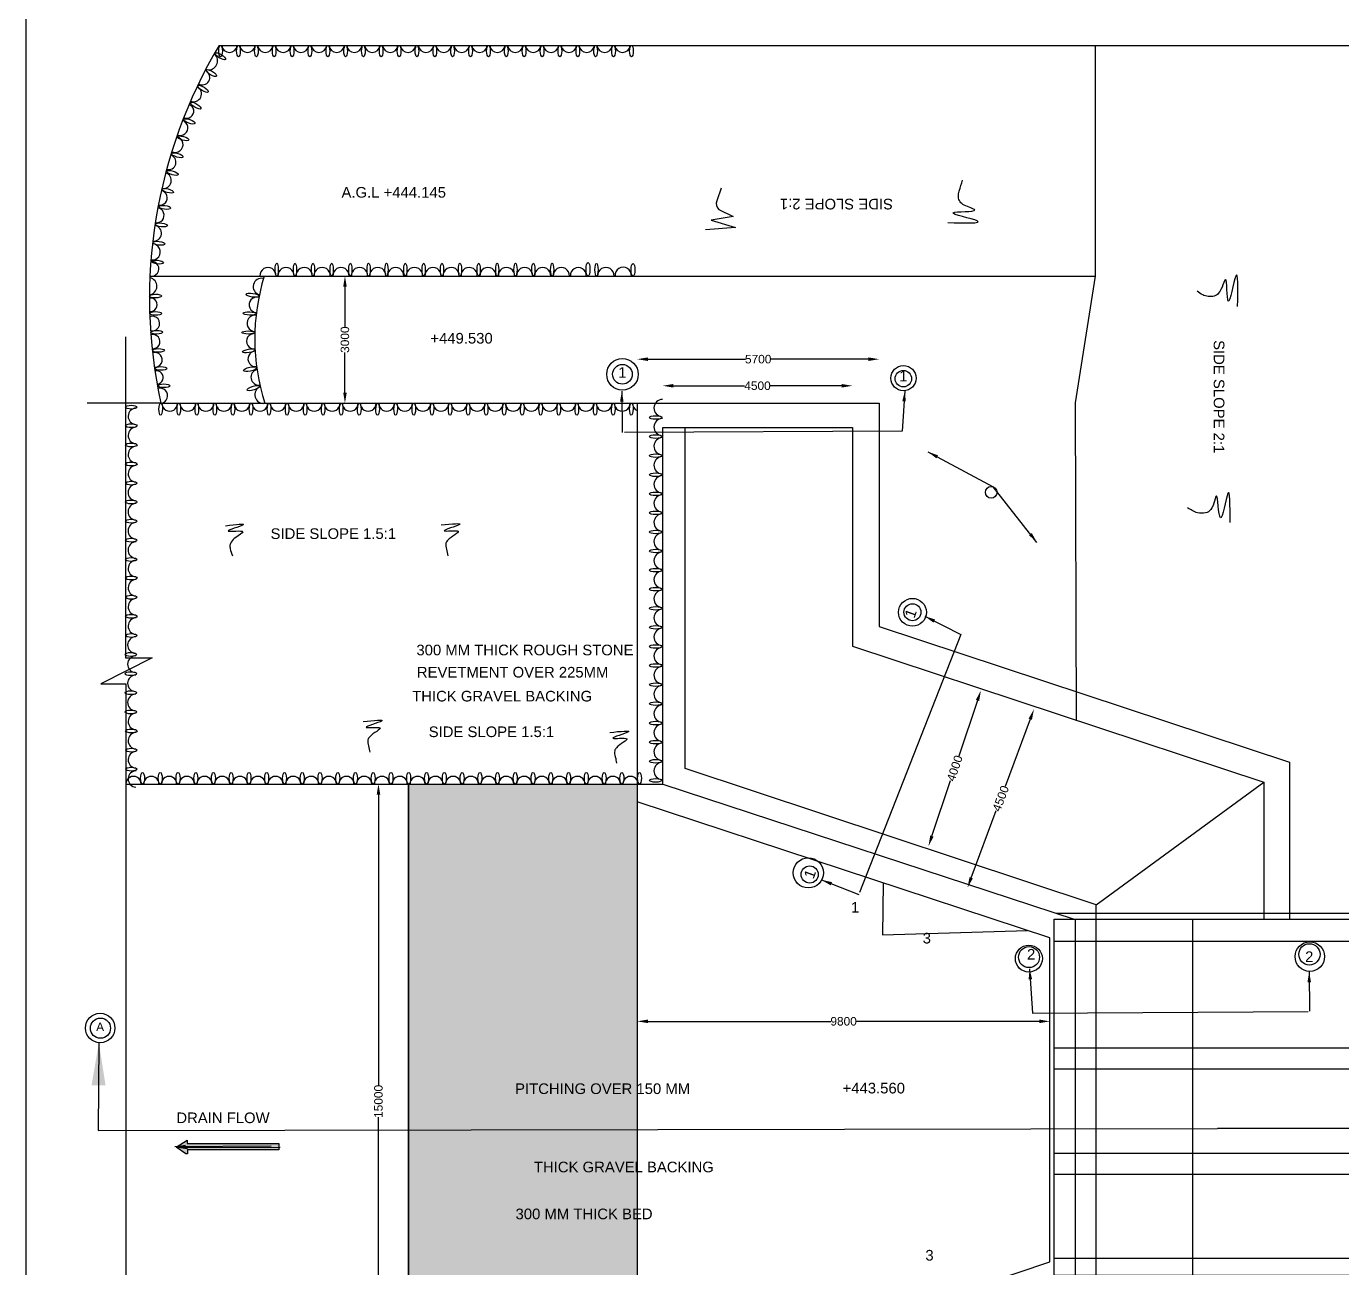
# Model space of a CAD drawing. Header units: millimetres. Extents: x 1715538 to 1727429, y 45608974 to 45617487.
# Drawn here: x 1715538 to 1718630, y 45612977 to 45615895 of the extents above; entities that cross this region are included whole.
import ezdxf

# ---------------------------------------------------------------- set-up
doc = ezdxf.new("R2010")
doc.units = ezdxf.units.MM
doc.header["$MEASUREMENT"] = 0
for name, color, linetype in [('DIMENSION', 7, 'Continuous'), ('DIMENSIONS', 7, 'Continuous'), ('DRAWING', 2, 'Continuous'), ('TEXT', 7, 'Continuous')]:
    doc.layers.add(name, color=color, linetype=linetype)
doc.styles.get("Standard").update_dxf_attribs({"font": 'arial.ttf', "height": 20})
doc.dimstyles.get("Standard").update_dxf_attribs({"dimtxt": 20, "dimasz": 25, "dimexe": 0.18, "dimexo": 0.0625, "dimgap": 0.09, "dimtad": 0, "dimdec": 0, "dimzin": 0, "dimdsep": 46, "dimtxsty": 'Standard', "dimcen": 0.09, "dimse1": 1, "dimse2": 1, "dimadec": 0, "dimazin": 0, "dimtfac": 1, "dimtdec": 0, "dimtofl": 0, "dimtmove": 0, "dimatfit": 3, "dimfxl": 1, "dimtolj": 1, "dimtzin": 0, "dimarcsym": 0})

# ---------------------------------------------------------------- blocks, each defined once
blk = doc.blocks.new('*D78')
at = {"layer": 'Defpoints', "color": 0, "transparency": 16777216}
for p in [(1716286, 45615308), (1716286, 45615009.3), (1716286.6, 45615009.3)]:
    blk.add_point(p, dxfattribs=at)
at = {"layer": 'TEXT', "color": 0, "lineweight": -2, "transparency": 16777216}
for p, q in [((1716286.6, 45615283), (1716286.6, 45615188.5)), ((1716286.6, 45615034.3), (1716286.6, 45615128.7))]:
    blk.add_line(p, q, dxfattribs=at)
at = {"layer": 'TEXT', "color": 0, "transparency": 16777216}
for points in [[(1716282.5, 45615283), (1716290.8, 45615283), (1716286.6, 45615308)], [(1716282.5, 45615034.3), (1716290.8, 45615034.3), (1716286.6, 45615009.3)]]:
    blk.add_solid(points, dxfattribs=at)
at = {"layer": 'TEXT', "color": 0, "transparency": 16777216, "insert": (1716286.6, 45615158.6), "char_height": 20, "attachment_point": 5, "rotation": 90}
blk.add_mtext('\\A1;3000', dxfattribs=at)
blk = doc.blocks.new('*D79')
at = {"layer": 'Defpoints', "color": 0, "transparency": 16777216}
for p in [(1716355.9, 45614114.4), (1716359.8, 45612622.2), (1716365.4, 45612622.2)]:
    blk.add_point(p, dxfattribs=at)
at = {"layer": 'TEXT', "color": 0, "lineweight": -2, "transparency": 16777216}
for p, q in [((1716365.4, 45614089.4), (1716365.4, 45613405)), ((1716365.4, 45612647.2), (1716365.4, 45613331.5))]:
    blk.add_line(p, q, dxfattribs=at)
at = {"layer": 'TEXT', "color": 0, "transparency": 16777216}
for points in [[(1716361.3, 45614089.4), (1716369.6, 45614089.4), (1716365.4, 45614114.4)], [(1716361.3, 45612647.2), (1716369.6, 45612647.2), (1716365.4, 45612622.2)]]:
    blk.add_solid(points, dxfattribs=at)
at = {"layer": 'TEXT', "color": 0, "transparency": 16777216, "insert": (1716365.4, 45613368.3), "char_height": 20, "attachment_point": 5, "rotation": 90}
blk.add_mtext('\\A1;15000', dxfattribs=at)
blk = doc.blocks.new('*D80')
at = {"layer": 'Defpoints', "color": 0, "transparency": 16777216}
for p in [(1716973.7, 45613550.6), (1717943.8, 45613556.4), (1717943.8, 45613550.6)]:
    blk.add_point(p, dxfattribs=at)
at = {"layer": 'TEXT', "color": 0, "lineweight": -2, "transparency": 16777216}
for p, q in [((1716998.7, 45613556.4), (1717428.8, 45613556.4)), ((1717918.8, 45613556.4), (1717488.7, 45613556.4))]:
    blk.add_line(p, q, dxfattribs=at)
at = {"layer": 'TEXT', "color": 0, "transparency": 16777216}
for points in [[(1716998.7, 45613560.6), (1716998.7, 45613552.3), (1716973.7, 45613556.4)], [(1717918.8, 45613560.6), (1717918.8, 45613552.3), (1717943.8, 45613556.4)]]:
    blk.add_solid(points, dxfattribs=at)
at = {"layer": 'TEXT', "color": 0, "transparency": 16777216, "insert": (1717458.8, 45613556.4), "char_height": 20, "attachment_point": 5}
blk.add_mtext('\\A1;9800', dxfattribs=at)
blk = doc.blocks.new('*D81')
at = {"layer": 'Defpoints', "color": 0, "transparency": 16777216}
for p in [(1717479.4, 45615050.2), (1717033.4, 45614953.2), (1717479.4, 45614953.2)]:
    blk.add_point(p, dxfattribs=at)
at = {"layer": 'TEXT', "color": 0, "lineweight": -2, "transparency": 16777216}
for p, q in [((1717058.4, 45615050.2), (1717226.1, 45615050.2)), ((1717454.4, 45615050.2), (1717286.7, 45615050.2))]:
    blk.add_line(p, q, dxfattribs=at)
at = {"layer": 'TEXT', "color": 0, "transparency": 16777216}
for points in [[(1717058.4, 45615054.4), (1717058.4, 45615046), (1717033.4, 45615050.2)], [(1717454.4, 45615054.4), (1717454.4, 45615046), (1717479.4, 45615050.2)]]:
    blk.add_solid(points, dxfattribs=at)
at = {"layer": 'TEXT', "color": 0, "transparency": 16777216, "insert": (1717256.4, 45615050.2), "char_height": 20, "attachment_point": 5}
blk.add_mtext('\\A1;4500', dxfattribs=at)
blk = doc.blocks.new('*D82')
at = {"layer": 'Defpoints', "color": 0, "transparency": 16777216}
for p in [(1717542.3, 45615112.7), (1716973.7, 45615009.3), (1717542.3, 45615009.3)]:
    blk.add_point(p, dxfattribs=at)
at = {"layer": 'TEXT', "color": 0, "lineweight": -2, "transparency": 16777216}
for p, q in [((1716998.7, 45615112.7), (1717228.1, 45615112.7)), ((1717517.3, 45615112.7), (1717287.9, 45615112.7))]:
    blk.add_line(p, q, dxfattribs=at)
at = {"layer": 'TEXT', "color": 0, "transparency": 16777216}
for points in [[(1716998.7, 45615116.8), (1716998.7, 45615108.5), (1716973.7, 45615112.7)], [(1717517.3, 45615116.8), (1717517.3, 45615108.5), (1717542.3, 45615112.7)]]:
    blk.add_solid(points, dxfattribs=at)
at = {"layer": 'TEXT', "color": 0, "transparency": 16777216, "insert": (1717258, 45615112.7), "char_height": 20, "attachment_point": 5}
blk.add_mtext('\\A1;5700', dxfattribs=at)
blk = doc.blocks.new('*D128')
at = {"layer": 'Defpoints', "color": 0, "transparency": 16777216}
for p in [(1717781.6, 45614334.2), (1717658.4, 45613968.2), (1717658.4, 45613968.2)]:
    blk.add_point(p, dxfattribs=at)
at = {"layer": 'DIMENSION', "color": 0, "lineweight": -2, "transparency": 16777216}
for p, q in [((1717773.6, 45614310.5), (1717729.7, 45614179.9)), ((1717666.4, 45613991.9), (1717710.3, 45614122.5))]:
    blk.add_line(p, q, dxfattribs=at)
at = {"layer": 'DIMENSION', "color": 0, "transparency": 16777216}
for points in [[(1717769.7, 45614311.8), (1717777.5, 45614309.2), (1717781.6, 45614334.2)], [(1717662.4, 45613993.2), (1717670.3, 45613990.6), (1717658.4, 45613968.2)]]:
    blk.add_solid(points, dxfattribs=at)
at = {"layer": 'DIMENSION', "color": 0, "transparency": 16777216, "insert": (1717720, 45614151.2), "char_height": 20, "attachment_point": 5, "rotation": 71.398}
blk.add_mtext('\\A1;4000', dxfattribs=at)
blk = doc.blocks.new('*D129')
at = {"layer": 'Defpoints', "color": 0, "transparency": 16777216}
for p in [(1717906.3, 45614290), (1717906.3, 45614290), (1717750, 45613870.4)]:
    blk.add_point(p, dxfattribs=at)
at = {"layer": 'DIMENSION', "color": 0, "lineweight": -2, "transparency": 16777216}
for p, q in [((1717897.6, 45614266.6), (1717838.8, 45614108.6)), ((1717758.7, 45613893.8), (1717817.6, 45614051.8))]:
    blk.add_line(p, q, dxfattribs=at)
at = {"layer": 'DIMENSION', "color": 0, "transparency": 16777216}
for points in [[(1717893.7, 45614268.1), (1717901.5, 45614265.1), (1717906.3, 45614290)], [(1717754.8, 45613895.3), (1717762.6, 45613892.4), (1717750, 45613870.4)]]:
    blk.add_solid(points, dxfattribs=at)
at = {"layer": 'DIMENSION', "color": 0, "transparency": 16777216, "insert": (1717828.2, 45614080.2), "char_height": 20, "attachment_point": 5, "rotation": 69.5652}
blk.add_mtext('\\A1;4500', dxfattribs=at)

msp = doc.modelspace()

# ---------------------------------------------------------------- hatches: boundary and pattern name
at = {"layer": 'TEXT'}
h = msp.add_hatch(dxfattribs=at)
h.set_pattern_fill('HONEY', color=0, scale=10)
h.set_pattern_definition([(0, (0, 0), (1.875, 1.08253175473), [1.25, -2.5]), (120, (0, 0), (-1.875, 1.08253175473), [1.25, -2.5]), (60, (0, 0), (4e-16, 2.16506350946), [-2.5, 1.25])])
edge = h.paths.add_edge_path()
edge.add_line((1716973.7, 45614114), (1716435.7, 45614114))
edge.add_line((1716435.7, 45614114), (1716435.7, 45612622.6))
edge.add_line((1716435.7, 45612622.6), (1716448.5, 45612622.6))
edge.add_ellipse((1716448.5, 45612608.5), major_axis=(0.3, 14.2), ratio=0.291836, start_angle=356.975, end_angle=363.6406, ccw=False)
edge.add_ellipse((1716448.5, 45612608.5), major_axis=(0.3, 14.2), ratio=0.291836, start_angle=309.1666, end_angle=356.975)
edge.add_line((1716449, 45612622.6), (1716491.3, 45612622.6))
edge.add_ellipse((1716491.3, 45612608.5), major_axis=(0.3, 14.2), ratio=0.291836, start_angle=356.975, end_angle=363.6406, ccw=False)
edge.add_ellipse((1716491.3, 45612608.5), major_axis=(0.3, 14.2), ratio=0.291836, start_angle=309.1666, end_angle=356.975)
edge.add_line((1716491.8, 45612622.6), (1716533.8, 45612622.6))
edge.add_ellipse((1716533.8, 45612608.5), major_axis=(0.3, 14.2), ratio=0.291836, start_angle=356.975, end_angle=363.6406, ccw=False)
edge.add_ellipse((1716533.8, 45612608.5), major_axis=(0.3, 14.2), ratio=0.291836, start_angle=309.1666, end_angle=356.975)
edge.add_line((1716534.2, 45612622.6), (1716576.2, 45612622.6))
edge.add_ellipse((1716576.3, 45612608.5), major_axis=(0.3, 14.2), ratio=0.291836, start_angle=356.975, end_angle=363.6406, ccw=False)
edge.add_ellipse((1716576.3, 45612608.5), major_axis=(0.3, 14.2), ratio=0.291836, start_angle=309.1666, end_angle=356.975)
edge.add_line((1716576.7, 45612622.6), (1716618.7, 45612622.6))
edge.add_ellipse((1716618.7, 45612608.5), major_axis=(0.3, 14.2), ratio=0.291836, start_angle=356.975, end_angle=363.6406, ccw=False)
edge.add_ellipse((1716618.7, 45612608.5), major_axis=(0.3, 14.2), ratio=0.291836, start_angle=309.1666, end_angle=356.975)
edge.add_line((1716619.2, 45612622.6), (1716661.2, 45612622.6))
edge.add_ellipse((1716661.2, 45612608.5), major_axis=(0.3, 14.2), ratio=0.291836, start_angle=356.975, end_angle=363.6406, ccw=False)
edge.add_ellipse((1716661.2, 45612608.5), major_axis=(0.3, 14.2), ratio=0.291836, start_angle=309.1666, end_angle=356.975)
edge.add_line((1716661.6, 45612622.6), (1716703.6, 45612622.6))
edge.add_ellipse((1716703.6, 45612608.5), major_axis=(0.3, 14.2), ratio=0.291836, start_angle=356.975, end_angle=363.6406, ccw=False)
edge.add_ellipse((1716703.6, 45612608.5), major_axis=(0.3, 14.2), ratio=0.291836, start_angle=309.1666, end_angle=356.975)
edge.add_line((1716704.1, 45612622.6), (1716746.8, 45612622.6))
edge.add_ellipse((1716746.8, 45612608.5), major_axis=(0.3, 14.2), ratio=0.291836, start_angle=356.975, end_angle=363.6406, ccw=False)
edge.add_ellipse((1716746.8, 45612608.5), major_axis=(0.3, 14.2), ratio=0.291836, start_angle=309.1666, end_angle=356.975)
edge.add_line((1716747.3, 45612622.6), (1716789.3, 45612622.6))
edge.add_ellipse((1716789.3, 45612608.5), major_axis=(0.3, 14.2), ratio=0.291836, start_angle=356.975, end_angle=363.6406, ccw=False)
edge.add_ellipse((1716789.3, 45612608.5), major_axis=(0.3, 14.2), ratio=0.291836, start_angle=309.1666, end_angle=356.975)
edge.add_line((1716789.8, 45612622.6), (1716831.8, 45612622.6))
edge.add_ellipse((1716831.8, 45612608.5), major_axis=(0.3, 14.2), ratio=0.291836, start_angle=356.975, end_angle=363.6406, ccw=False)
edge.add_ellipse((1716831.8, 45612608.5), major_axis=(0.3, 14.2), ratio=0.291836, start_angle=309.1666, end_angle=356.975)
edge.add_line((1716832.3, 45612622.6), (1716874.9, 45612622.6))
edge.add_ellipse((1716874.9, 45612608.5), major_axis=(0.3, 14.2), ratio=0.291836, start_angle=356.975, end_angle=363.6406, ccw=False)
edge.add_ellipse((1716874.9, 45612608.5), major_axis=(0.3, 14.2), ratio=0.291836, start_angle=309.1666, end_angle=356.975)
edge.add_line((1716875.4, 45612622.6), (1716917.4, 45612622.6))
edge.add_ellipse((1716917.4, 45612608.5), major_axis=(0.3, 14.2), ratio=0.291836, start_angle=356.975, end_angle=363.6406, ccw=False)
edge.add_ellipse((1716917.4, 45612608.5), major_axis=(0.3, 14.2), ratio=0.291836, start_angle=309.1666, end_angle=356.975)
edge.add_line((1716917.9, 45612622.6), (1716959.9, 45612622.6))
edge.add_ellipse((1716959.9, 45612608.5), major_axis=(0.3, 14.2), ratio=0.291836, start_angle=356.975, end_angle=363.6406, ccw=False)
edge.add_ellipse((1716959.9, 45612608.5), major_axis=(0.3, 14.2), ratio=0.291836, start_angle=309.1666, end_angle=356.975)
edge.add_line((1716960.4, 45612622.6), (1716973.7, 45612622.6))
edge.add_line((1716973.7, 45612622.6), (1716973.7, 45614114))
h.paths.add_polyline_path([(1716736.2, 45613196.3), (1716743.8, 45613552.8), (1716712.8, 45613553.5), (1716705.2, 45613197)], flags=24)
h.paths.add_polyline_path([(1716692, 45613380.3), (1716699.2, 45613719.7), (1716668.2, 45613720.4), (1716660.9, 45613381)], flags=24)
h.paths.add_polyline_path([(1716693.2, 45613086), (1716699, 45613361.8), (1716668, 45613362.5), (1716662.1, 45613086.7)], flags=24)
h = msp.add_hatch(color=0, dxfattribs=at)
h.dxf.hatch_style = 1
h.paths.add_polyline_path([(1716131.2, 45613269.3), (1715915.6, 45613269.3), (1715915.6, 45613277.1), (1715889.5, 45613260.8), (1715912.5, 45613245.2), (1715916.2, 45613245.2), (1715916.2, 45613254.3), (1716131.2, 45613254.3)])

# ---------------------------------------------------------------- linework, layer by layer
at = {"layer": 'DIMENSION'}
msp.add_circle((1717805.7, 45614799.8), 13.7, dxfattribs=at)
at = {"layer": 'DIMENSION', "color": 0}
for centre, radius in [((1715711.2, 45613540.7), 34.7), ((1715711.9, 45613540.3), 23.7)]:
    msp.add_circle(centre, radius, dxfattribs=at)
at = {"layer": 'DRAWING', "color": 0}
msp.add_lwpolyline([(1715537.6, 45617487.1), (1727428.9, 45617487.1), (1727428.9, 45608974.5), (1715537.6, 45608974.5)], close=True, dxfattribs=at)
for points in [[(1715991, 45615850), (1725636, 45615850), (1725636, 45615246.4), (1725575.9, 45615246.4), (1725696.8, 45615184.4), (1725637.5, 45615184.4), (1725637.5, 45613811.5), (1725573.8, 45613811.5), (1725694.3, 45613747.1), (1725635.5, 45613747.1), (1725635.5, 45611655.3), (1725568.5, 45611655.3), (1725688.4, 45611593.6), (1725628.9, 45611593.6), (1725628.9, 45610735.3)], [(1715770.9, 45615164.9), (1715770.9, 45614410.7), (1715833.3, 45614410.7), (1715712.4, 45614349.7), (1715771.9, 45614349.7), (1715771.9, 45612256.2), (1715828.7, 45612256.2), (1715707.5, 45612195), (1715768.7, 45612195), (1715768.7, 45611618.8)], [(1715853.8, 45615009.3), (1715680.8, 45615009.3)], [(1715771.9, 45614114), (1717034.1, 45614114), (1717034.1, 45614951.8), (1717479.4, 45614951.8), (1717479.4, 45614437.9), (1718446.9, 45614118.9), (1718446.9, 45613796.4)], [(1716435.7, 45614114), (1716435.7, 45612622.6), (1715771.9, 45612622.6)]]:
    msp.add_lwpolyline(points, dxfattribs=at)
for centre, radius, start, end in [((1715796.5, 45614978.5), 19.5, 91.2542, 266.203), ((1715796.5, 45614933.3), 19.5, 91.2542, 266.203), ((1715796.5, 45614888.5), 19.5, 91.2542, 266.203), ((1715796.5, 45614843.3), 19.5, 91.2542, 266.203), ((1715796.2, 45614799.3), 19.5, 91.2542, 266.203), ((1715796.2, 45614754.1), 19.5, 91.2542, 266.203), ((1715796.2, 45614709.3), 19.5, 91.2542, 266.203), ((1715796.2, 45614664.2), 19.5, 91.2542, 266.203), ((1715796.5, 45614620.5), 19.5, 91.2542, 266.203), ((1715796.5, 45614575.3), 19.5, 91.2542, 266.203), ((1715796.5, 45614530.6), 19.5, 91.2542, 266.203), ((1715796.5, 45614485.4), 19.5, 91.2542, 266.203), ((1715795.2, 45614440.9), 19.5, 91.2542, 266.203), ((1715795.2, 45614395.7), 19.5, 91.2542, 266.203), ((1715795.2, 45614350.9), 19.5, 91.2542, 266.203), ((1715795.2, 45614305.8), 19.5, 91.2542, 266.203), ((1715796.5, 45614261.2), 19.5, 91.2542, 266.203), ((1715796.5, 45614216), 19.5, 91.2542, 266.203), ((1715796.5, 45614171.2), 19.5, 91.2542, 266.203), ((1715789.7, 45614114.4), 17.8, 358.9306, 181.0694), ((1715796.5, 45614126.1), 19.5, 91.2542, 266.203)]:
    msp.add_arc(centre, radius, start, end, dxfattribs=at)
for centre, major_axis, ratio in [((1715784.2, 45615000), (-13.3, 0), 0.338252), ((1715784.4, 45614956.3), (-13.5, 0), 0.333555), ((1715784.4, 45614911.1), (-13.5, 0), 0.333555), ((1715784.4, 45614866.4), (-13.5, 0), 0.333555), ((1715784.4, 45614821.2), (-13.5, 0), 0.333555), ((1715784, 45614777.2), (-13.5, 0), 0.333555), ((1715784, 45614732), (-13.5, 0), 0.333555), ((1715784, 45614687.2), (-13.5, 0), 0.333555), ((1715784, 45614642), (-13.5, 0), 0.333555), ((1715784.4, 45614598.4), (-13.5, 0), 0.333555), ((1715784.4, 45614553.2), (-13.5, 0), 0.333555), ((1715784.4, 45614508.4), (-13.5, 0), 0.333555), ((1715784.4, 45614463.3), (-13.5, 0), 0.333555), ((1715783.1, 45614418.8), (-13.5, 0), 0.333555), ((1715783.1, 45614373.6), (-13.5, 0), 0.333555), ((1715783.1, 45614328.8), (-13.5, 0), 0.333555), ((1715783.1, 45614283.6), (-13.5, 0), 0.333555), ((1715784.4, 45614239), (-13.5, 0), 0.333555), ((1715784.4, 45614193.9), (-13.5, 0), 0.333555), ((1715784.4, 45614149.1), (-13.5, 0), 0.333555), ((1715810.8, 45614127.6), (0, -13.6), 0.338707)]:
    msp.add_ellipse(centre, major_axis=major_axis, ratio=ratio, dxfattribs=at)
at = {"layer": 'TEXT', "color": 0}
for points in [[(1715991, 45615850, 0.190671), (1715853.8, 45615009.3), (1717542.3, 45615009.3)], [(1717171, 45615514.5), (1717160.5, 45615485.1, 0.304762), (1717165.7, 45615464.2), (1717199.3, 45615447.8), (1717147.8, 45615439.8), (1717204.4, 45615421.9), (1717134.4, 45615417.1)]]:
    msp.add_lwpolyline(points, format="xyb", dxfattribs=at)
for points in [[(1718050.1, 45615850), (1718050.1, 45615308), (1718003.1, 45615009.9), (1718005.2, 45614264.6)], [(1715828.3, 45615308), (1718050.1, 45615308)], [(1716973.7, 45615009.3), (1716973.7, 45611634.9)], [(1717542.3, 45615009.3), (1717542.3, 45614484.6), (1718507.1, 45614165.3), (1718507.1, 45613796.4)], [(1717085.6, 45611792), (1717085.6, 45612589.3), (1718052.3, 45612914.6), (1718052.3, 45613830.6), (1717086.2, 45614150.8), (1717086.2, 45614951.8)], [(1717034.1, 45614114), (1718003.2, 45613795.9), (1718003.2, 45612950.1), (1717037.6, 45612622.6)], [(1718052.3, 45613830.6), (1718446.9, 45614118.9)], [(1716973.7, 45612664.5), (1717943.8, 45612991.3), (1717943.8, 45613752.4), (1716973.7, 45614072.1)], [(1717552.1, 45613881.5), (1717550.4, 45613759.5), (1717891.2, 45613769.7)], [(1717957.3, 45613810.9), (1723540.3, 45613810.9)], [(1718279.2, 45613796.4), (1718279.2, 45612958.7)], [(1717953.8, 45613744.9), (1723537.5, 45613744.9)], [(1717953.8, 45613494.3), (1723537.5, 45613494.3)], [(1717953.8, 45613445.1), (1723537.5, 45613445.1)], [(1715889.5, 45613260.8), (1715915.6, 45613277.1), (1715915.6, 45613269.3), (1716131.2, 45613269.3), (1716131.2, 45613254.3), (1715916.2, 45613254.3), (1715916.2, 45613245.2), (1715912.5, 45613245.2), (1715889.5, 45613260.8)], [(1717953.8, 45613246.3), (1723537.5, 45613246.3)], [(1717953.8, 45613196.9), (1723537.5, 45613196.9)], [(1717953.8, 45612999.7), (1723537.5, 45612999.7)]]:
    msp.add_lwpolyline(points, dxfattribs=at)
for points in [[(1716435.7, 45614114), (1716973.7, 45614114), (1716973.7, 45612622.6), (1716435.7, 45612622.6)], [(1717953.8, 45613796.4), (1723537.5, 45613796.4), (1723537.5, 45612958.7), (1717953.8, 45612958.7)]]:
    msp.add_lwpolyline(points, close=True, dxfattribs=at)
for centre, radius in [((1716939, 45615077.2), 37.1), ((1716939, 45615077.2), 23.1), ((1717599.5, 45615068.1), 29.6), ((1717599.3, 45615066.9), 19.4), ((1717620.7, 45614517.9), 32.7), ((1717620.7, 45614517.9), 20), ((1717375.9, 45613905.4), 35.5), ((1717379.1, 45613901.5), 20.2), ((1717894.3, 45613704), 31.7), ((1717894.7, 45613707.3), 24.7), ((1718554.7, 45613708.6), 34.7), ((1718553.9, 45613713.8), 25)]:
    msp.add_circle(centre, radius, dxfattribs=at)
for centre, radius, start, end in [((1716015.2, 45615852.1), 18.3, 186.7152, 353.2848), ((1716057.5, 45615852.1), 18.3, 186.7152, 353.2848), ((1716099.3, 45615852.1), 18.3, 186.7152, 353.2848), ((1716141.4, 45615852.1), 18.3, 186.7152, 353.2848), ((1716183.2, 45615852.1), 18.3, 186.7152, 353.2848), ((1716225.5, 45615852.1), 18.3, 186.7152, 353.2848), ((1716267.4, 45615852.1), 18.3, 186.7152, 353.2848), ((1716308.9, 45615852.1), 18.3, 186.7152, 353.2848), ((1716350.8, 45615852.1), 18.3, 186.7152, 353.2848), ((1716393.1, 45615852.1), 18.3, 186.7152, 353.2848), ((1716434.9, 45615852.1), 18.3, 186.7152, 353.2848), ((1716477, 45615852.1), 18.3, 186.7152, 353.2848), ((1716518.8, 45615852.1), 18.3, 186.7152, 353.2848), ((1716561.1, 45615852.1), 18.3, 186.7152, 353.2848), ((1716603, 45615852.1), 18.3, 186.7152, 353.2848), ((1716645, 45615852.1), 18.3, 186.7152, 353.2848), ((1716686.9, 45615852.1), 18.3, 186.7152, 353.2848), ((1716729.1, 45615852.1), 18.3, 186.7152, 353.2848), ((1716771, 45615852.1), 18.3, 186.7152, 353.2848), ((1716813, 45615852.1), 18.3, 186.7152, 353.2848), ((1716854.9, 45615852.1), 18.3, 186.7152, 353.2848), ((1716897.2, 45615852.1), 18.3, 186.7152, 353.2848), ((1716939.1, 45615852.1), 18.3, 186.7152, 353.2848), ((1715966.3, 45615813.8), 20.9, 259.8244, 47.044), ((1715951.2, 45615775.2), 17.8, 240.2039, 56.422), ((1715931, 45615736.2), 18.4, 246.776, 64.2543), ((1715914.5, 45615695.7), 16.7, 245.7117, 69.6425), ((1715899, 45615656.7), 18.3, 248.9101, 70.6031), ((1715887.3, 45615617.4), 18.7, 245.2149, 74.1785), ((1715871.9, 45615575.7), 17.5, 254.9411, 73.0297), ((1715858.9, 45615532.8), 19.3, 264.1746, 70.6205), ((1715852, 45615491.9), 17, 256.5688, 79.9354), ((1715844.1, 45615450.8), 17.4, 259.2745, 81.3727), ((1715837.2, 45615408.6), 18.2, 262.8381, 82.0451), ((1715833.7, 45615364.9), 19, 260.8568, 88.3632), ((1715831.7, 45615325.3), 17.6, 258.8523, 94.3058), ((1716575, 45615161.1), 500.3, 162.9263, 197.6723), ((1716105.6, 45615309.3), 19, 356.0688, 183.9312), ((1716148, 45615309.3), 19, 356.0688, 183.9312), ((1716190.9, 45615309.3), 19, 356.0688, 183.9312), ((1716233, 45615309.3), 19, 356.0688, 183.9312), ((1716277.2, 45615309.3), 19, 356.0688, 183.9312), ((1716320.9, 45615309.3), 19, 356.0688, 183.9312), ((1716363.9, 45615309.3), 19, 356.0688, 183.9312), ((1716406, 45615309.3), 19, 356.0688, 183.9312), ((1716450.1, 45615309.3), 19, 356.0688, 183.9312), ((1716493.5, 45615309.3), 19, 356.0688, 183.9312), ((1716536.4, 45615309.3), 19, 356.0688, 183.9312), ((1716578.6, 45615309.3), 19, 356.0688, 183.9312), ((1716622.7, 45615309.3), 19, 356.0688, 183.9312), ((1716666.2, 45615309.3), 19, 356.0688, 183.9312), ((1716709.2, 45615309.3), 19, 356.0688, 183.9312), ((1716751.3, 45615309.3), 19, 356.0688, 183.9312), ((1716795.4, 45615309.3), 19, 356.0688, 183.9312), ((1716835.3, 45615309.6), 18.5, 354.9682, 185.0318), ((1716900, 45615308.7), 19.6, 357.8627, 182.1373), ((1716940.7, 45615309.7), 19.2, 355.0078, 184.9922), ((1715824.5, 45615284.1), 20.2, 277.6653, 79.5962), ((1716090.5, 45615283.3), 19.6, 76.4235, 255.2632), ((1715829.2, 45615240.6), 15.9, 264.2971, 97.2636), ((1716079.2, 45615240.5), 18, 73.9493, 267.8684), ((1715833.9, 45615196.4), 17.2, 255.6661, 110.299), ((1716076, 45615197.1), 19.4, 84.7262, 267.0155), ((1715835.1, 45615153.9), 16.7, 263.9379, 106.2453), ((1716073.4, 45615154.9), 18.1, 85.235, 276.1868), ((1715839.9, 45615111.1), 17.2, 265.7068, 108.7581), ((1716076.9, 45615113.4), 18.3, 93.9325, 277.0027), ((1716084.1, 45615070.3), 18.5, 102.5729, 278.39), ((1715843.5, 45615069.7), 15.8, 275.4802, 103.0977), ((1715852, 45615026.9), 17.8, 275.8844, 107.0174), ((1716094.9, 45615029.1), 20.2, 110.9118, 279.8354), ((1715874.7, 45615008.8), 18.4, 178.4923, 1.5077), ((1715917.2, 45615008.8), 18.4, 178.4923, 1.5077), ((1715959.6, 45615008.8), 18.4, 178.4923, 1.5077), ((1716002, 45615008.8), 18.4, 178.4923, 1.5077), ((1716044.5, 45615008.8), 18.4, 178.4923, 1.5077), ((1716087, 45615008.8), 18.4, 178.4923, 1.5077), ((1716129.3, 45615008.8), 18.4, 178.4923, 1.5077), ((1716171.8, 45615008.8), 18.4, 178.4923, 1.5077), ((1716214.3, 45615008.8), 18.4, 178.4923, 1.5077), ((1716256.5, 45615008.8), 18.4, 178.4923, 1.5077), ((1716299, 45615008.8), 18.4, 178.4923, 1.5077), ((1716341.4, 45615008.8), 18.4, 178.4923, 1.5077), ((1716384.6, 45615008.8), 18.4, 178.4923, 1.5077), ((1716427.1, 45615008.8), 18.4, 178.4923, 1.5077), ((1716469.6, 45615008.8), 18.4, 178.4923, 1.5077), ((1716512.4, 45615008.8), 18.4, 178.4923, 1.5077), ((1716554.9, 45615008.8), 18.4, 178.4923, 1.5077), ((1716597.3, 45615008.8), 18.4, 178.4923, 1.5077), ((1716639.8, 45615008.8), 18.4, 178.4923, 1.5077), ((1716682.3, 45615008.8), 18.4, 178.4923, 1.5077), ((1716724.7, 45615008.8), 18.4, 178.4923, 1.5077), ((1716767.9, 45615008.8), 18.4, 178.4923, 1.5077), ((1716810.4, 45615008.8), 18.4, 178.4923, 1.5077), ((1716852.9, 45615008.8), 18.4, 178.4923, 1.5077), ((1716896, 45615008.8), 18.4, 178.4923, 1.5077), ((1716938.5, 45615008.8), 18.4, 178.4923, 1.5077), ((1716981, 45615008.8), 18.4, 178.4923, 246.7178), ((1717033.4, 45614997.9), 20.4, 91.1712, 266.2338), ((1717033.4, 45614953.2), 20.4, 91.1712, 266.2338), ((1717033.4, 45614908.2), 20.4, 91.1712, 266.2338), ((1717033.4, 45614863.5), 20.4, 91.1712, 266.2338), ((1717033.4, 45614818.6), 20.4, 91.1712, 266.2338), ((1717033.4, 45614773.8), 20.4, 91.1712, 266.2338), ((1717033.4, 45614728.9), 20.4, 91.1712, 266.2338), ((1717033.4, 45614684.1), 20.4, 91.1712, 266.2338), ((1717033.4, 45614639.2), 20.4, 91.1712, 266.2338), ((1717033.4, 45614594.4), 20.4, 91.1712, 266.2338), ((1717033.4, 45614549.5), 20.4, 91.1712, 266.2338), ((1717033.4, 45614504.7), 20.4, 91.1712, 266.2338), ((1717033.4, 45614459.9), 20.4, 91.1712, 266.2338), ((1717033.4, 45614415.1), 20.4, 91.1712, 266.2338), ((1717033.4, 45614370.1), 20.4, 91.1712, 266.2338), ((1717033.4, 45614325.4), 20.4, 91.1712, 266.2338), ((1717033.4, 45614279.7), 20.4, 91.1712, 266.2338), ((1717033.4, 45614234.8), 20.4, 91.1712, 266.2338), ((1717033.4, 45614190), 20.4, 91.1712, 266.2338), ((1717033.4, 45614145.1), 20.4, 91.1712, 266.2338), ((1715831.5, 45614114.4), 17.8, 358.9306, 181.0694), ((1715873.2, 45614114.4), 17.8, 358.9306, 181.0694), ((1715915, 45614114.4), 17.8, 358.9306, 181.0694), ((1715956.4, 45614114.4), 17.8, 358.9306, 181.0694), ((1715998.1, 45614114.4), 17.8, 358.9306, 181.0694), ((1716039.9, 45614114.4), 17.8, 358.9306, 181.0694), ((1716081.7, 45614114.4), 17.8, 358.9306, 181.0694), ((1716123.5, 45614114.4), 17.8, 358.9306, 181.0694), ((1716165.2, 45614114.4), 17.8, 358.9306, 181.0694), ((1716207, 45614114.4), 17.8, 358.9306, 181.0694), ((1716248.8, 45614114.4), 17.8, 358.9306, 181.0694), ((1716290.1, 45614114.4), 17.8, 358.9306, 181.0694), ((1716331.9, 45614114.4), 17.8, 358.9306, 181.0694), ((1716373.7, 45614114.4), 17.8, 358.9306, 181.0694), ((1716415.4, 45614114.4), 17.8, 358.9306, 181.0694), ((1716457.5, 45614114.4), 17.8, 358.9306, 181.0694), ((1716499.2, 45614114.4), 17.8, 358.9306, 181.0694), ((1716541, 45614114.4), 17.8, 358.9306, 181.0694), ((1716582.8, 45614114.4), 17.8, 358.9306, 181.0694), ((1716624.2, 45614114.4), 17.8, 358.9306, 181.0694), ((1716665.9, 45614114.4), 17.8, 358.9306, 181.0694), ((1716707.7, 45614114.4), 17.8, 358.9306, 181.0694), ((1716749.5, 45614114.4), 17.8, 358.9306, 181.0694), ((1716791.2, 45614114.4), 17.8, 358.9306, 181.0694), ((1716833, 45614114.4), 17.8, 358.9306, 181.0694), ((1716874.8, 45614114.4), 17.8, 358.9306, 181.0694), ((1716916.6, 45614114.4), 17.8, 358.9306, 181.0694), ((1716957.9, 45614114.4), 17.8, 358.9306, 181.0694)]:
    msp.add_arc(centre, radius, start, end, dxfattribs=at)
for centre, major_axis, ratio in [((1715993.6, 45615824.8), (-12, 7.4), 0.312445), ((1715994.3, 45615836.7), (0, 13.2), 0.321087), ((1716036.2, 45615836.7), (0, 13.2), 0.321087), ((1716078.4, 45615836.7), (0, 13.2), 0.321087), ((1716120.3, 45615836.7), (0, 13.2), 0.321087), ((1716162.3, 45615836.7), (0, 13.2), 0.321087), ((1716204.2, 45615836.7), (0, 13.2), 0.321087), ((1716246.5, 45615836.7), (0, 13.2), 0.321087), ((1716288.3, 45615836.7), (0, 13.2), 0.321087), ((1716329.9, 45615836.7), (0, 13.2), 0.321087), ((1716371.7, 45615836.7), (0, 13.2), 0.321087), ((1716414, 45615836.7), (0, 13.2), 0.321087), ((1716455.9, 45615836.7), (0, 13.2), 0.321087), ((1716497.9, 45615836.7), (0, 13.2), 0.321087), ((1716539.8, 45615836.7), (0, 13.2), 0.321087), ((1716582, 45615836.7), (0, 13.2), 0.321087), ((1716623.9, 45615836.7), (0, 13.2), 0.321087), ((1716665.9, 45615836.7), (0, 13.2), 0.321087), ((1716707.8, 45615836.7), (0, 13.2), 0.321087), ((1716750.1, 45615836.7), (0, 13.2), 0.321087), ((1716792, 45615836.7), (0, 13.2), 0.321087), ((1716834, 45615836.7), (0, 13.2), 0.321087), ((1716875.9, 45615836.7), (0, 13.2), 0.321087), ((1716918.1, 45615836.7), (0, 13.2), 0.321087), ((1716960, 45615836.7), (0, 13.2), 0.321087), ((1715973, 45615785), (-12, 7.4), 0.312445), ((1715953.1, 45615748.1), (-12, 7.4), 0.312445), ((1715936, 45615708.7), (-12, 7.4), 0.312445), ((1715920.8, 45615671.6), (-13.3, 4.6), 0.312445), ((1715906, 45615631.8), (-13.5, 3.9), 0.312445), ((1715892.8, 45615592), (-13.5, 3.9), 0.312445), ((1715881.3, 45615550.4), (-13.5, 3.9), 0.312445), ((1715869.8, 45615508.7), (-13.5, 3.9), 0.312445), ((1715862.8, 45615469.4), (-14, 1.6), 0.312445), ((1715855.4, 45615428.2), (-14, 1.6), 0.312445), ((1715849.6, 45615385.1), (-14, 1.6), 0.312445), ((1715846.1, 45615340.8), (-14, 1.6), 0.312445), ((1716126.3, 45615323), (0, 15), 0.240215), ((1716169.2, 45615323), (0, 15), 0.240215), ((1716211.4, 45615323), (0, 15), 0.240215), ((1716255.5, 45615323), (0, 15), 0.240215), ((1716299.3, 45615323), (0, 15), 0.240215), ((1716342.2, 45615323), (0, 15), 0.240215), ((1716384.3, 45615323), (0, 15), 0.240215), ((1716428.5, 45615323), (0, 15), 0.240215), ((1716471.8, 45615323), (0, 15), 0.240215), ((1716514.8, 45615323), (0, 15), 0.240215), ((1716556.9, 45615323), (0, 15), 0.240215), ((1716601, 45615323), (0, 15), 0.240215), ((1716644.6, 45615323), (0, 15), 0.240215), ((1716687.5, 45615323), (0, 15), 0.240215), ((1716729.6, 45615323), (0, 15), 0.240215), ((1716773.8, 45615323), (0, 15), 0.240215), ((1716858, 45615324), (0, -16), 0.290106), ((1716878, 45615322.9), (0, 14.9), 0.248431), ((1716963.8, 45615322.7), (0, -14.7), 0.315389), ((1715841.3, 45615261.1), (-14.1, -0.2), 0.30617), ((1716069.6, 45615263), (15.1, -2.4), 0.286905), ((1715841.6, 45615220.2), (-14.1, -0.2), 0.30617), ((1716062.7, 45615220.2), (15.5, -0.7), 0.249231), ((1715844.2, 45615175.9), (-14.1, -0.2), 0.30617), ((1716059.5, 45615175.4), (15.4, 0.2), 0.234666), ((1715848.2, 45615133.3), (-14.1, -0.2), 0.30617), ((1716060.5, 45615132.1), (14.9, 2.5), 0.267945), ((1715854.1, 45615090.9), (-14.1, -0.2), 0.30617), ((1716063.8, 45615089.2), (15.6, 3.4), 0.307823), ((1715861, 45615050.1), (-14.1, -0.2), 0.30617), ((1716072, 45615044.9), (15.3, 4.7), 0.277276), ((1715853.6, 45614995.1), (0.3, 14.2), 0.291836), ((1715896.1, 45614995.1), (0.3, 14.2), 0.291836), ((1715938.5, 45614995.1), (0.3, 14.2), 0.291836), ((1715980.9, 45614995.1), (0.3, 14.2), 0.291836), ((1716023.4, 45614995.1), (0.3, 14.2), 0.291836), ((1716065.9, 45614995.1), (0.3, 14.2), 0.291836), ((1716108.2, 45614995.1), (0.3, 14.2), 0.291836), ((1716150.7, 45614995.1), (0.3, 14.2), 0.291836), ((1716193.2, 45614995.1), (0.3, 14.2), 0.291836), ((1716235.4, 45614995.1), (0.3, 14.2), 0.291836), ((1716277.9, 45614995.1), (0.3, 14.2), 0.291836), ((1716320.4, 45614995.1), (0.3, 14.2), 0.291836), ((1716363.5, 45614995.1), (0.3, 14.2), 0.291836), ((1716406, 45614995.1), (0.3, 14.2), 0.291836), ((1716448.5, 45614995.1), (0.3, 14.2), 0.291836), ((1716491.3, 45614995.1), (0.3, 14.2), 0.291836), ((1716533.8, 45614995.1), (0.3, 14.2), 0.291836), ((1716576.3, 45614995.1), (0.3, 14.2), 0.291836), ((1716618.7, 45614995.1), (0.3, 14.2), 0.291836), ((1716661.2, 45614995.1), (0.3, 14.2), 0.291836), ((1716703.6, 45614995.1), (0.3, 14.2), 0.291836), ((1716746.8, 45614995.1), (0.3, 14.2), 0.291836), ((1716789.3, 45614995.1), (0.3, 14.2), 0.291836), ((1716831.8, 45614995.1), (0.3, 14.2), 0.291836), ((1716874.9, 45614995.1), (0.3, 14.2), 0.291836), ((1716917.4, 45614995.1), (0.3, 14.2), 0.291836), ((1716959.9, 45614995.1), (0.3, 14.2), 0.291836), ((1717017, 45614975.6), (14.5, 0), 0.286628), ((1717017, 45614930.8), (14.5, 0), 0.286628), ((1717017, 45614885.9), (14.5, 0), 0.286628), ((1717017, 45614841.1), (14.5, 0), 0.286628), ((1717017, 45614796.3), (14.5, 0), 0.286628), ((1717017, 45614751.5), (14.5, 0), 0.286628), ((1717017, 45614706.5), (14.5, 0), 0.286628), ((1717017, 45614661.8), (14.5, 0), 0.286628), ((1717017, 45614616.8), (14.5, 0), 0.286628), ((1717017, 45614572.1), (14.5, 0), 0.286628), ((1717017, 45614527.1), (14.5, 0), 0.286628), ((1717017, 45614482.4), (14.5, 0), 0.286628), ((1717017, 45614437.5), (14.5, 0), 0.286628), ((1717017, 45614392.7), (14.5, 0), 0.286628), ((1717017, 45614347.8), (14.5, 0), 0.286628), ((1717017, 45614303), (14.5, 0), 0.286628), ((1717017, 45614257.4), (14.5, 0), 0.286628), ((1717017, 45614212.5), (14.5, 0), 0.286628), ((1717017, 45614167.7), (14.5, 0), 0.286628), ((1715852.5, 45614127.6), (0, -13.6), 0.338707), ((1715894.3, 45614127.6), (0, -13.6), 0.338707), ((1715936.1, 45614127.6), (0, -13.6), 0.338707), ((1715977.4, 45614127.6), (0, -13.6), 0.338707), ((1716019.2, 45614127.6), (0, -13.6), 0.338707), ((1716061, 45614127.6), (0, -13.6), 0.338707), ((1716102.7, 45614127.6), (0, -13.6), 0.338707), ((1716144.5, 45614127.6), (0, -13.6), 0.338707), ((1716186.3, 45614127.6), (0, -13.6), 0.338707), ((1716228.1, 45614127.6), (0, -13.6), 0.338707), ((1716269.8, 45614127.6), (0, -13.6), 0.338707), ((1716311.2, 45614127.6), (0, -13.6), 0.338707), ((1716353, 45614127.6), (0, -13.6), 0.338707), ((1716394.8, 45614127.6), (0, -13.6), 0.338707), ((1716436.5, 45614127.6), (0, -13.6), 0.338707), ((1716478.5, 45614127.6), (0, -13.6), 0.338707), ((1716520.3, 45614127.6), (0, -13.6), 0.338707), ((1716562.1, 45614127.6), (0, -13.6), 0.338707), ((1716603.9, 45614127.6), (0, -13.6), 0.338707), ((1716645.2, 45614127.6), (0, -13.6), 0.338707), ((1716687, 45614127.6), (0, -13.6), 0.338707), ((1716728.8, 45614127.6), (0, -13.6), 0.338707), ((1716770.5, 45614127.6), (0, -13.6), 0.338707), ((1716812.3, 45614127.6), (0, -13.6), 0.338707), ((1716854.1, 45614127.6), (0, -13.6), 0.338707), ((1716895.9, 45614127.6), (0, -13.6), 0.338707), ((1716937.6, 45614127.6), (0, -13.6), 0.338707), ((1716979, 45614127.6), (0, -13.6), 0.338707), ((1717017, 45614122.7), (14.5, 0), 0.286628)]:
    msp.add_ellipse(centre, major_axis=major_axis, ratio=ratio, dxfattribs=at)
for points in [[(1717703.7, 45615433.7), (1717772.8, 45615437.7), (1717716.5, 45615457), (1717767.1, 45615463.3), (1717742.2, 45615474.9), (1717732.5, 45615482.7), (1717728.8, 45615494.7), (1717730.7, 45615507.9), (1717738.5, 45615533.3)], [(1718385, 45615236.2), (1718380.6, 45615308), (1718362.7, 45615249.2), (1718356.7, 45615300.3), (1718339.6, 45615267.2), (1718330.2, 45615261), (1718315.9, 45615260.2), (1718302.9, 45615263.8), (1718290.3, 45615272.9)], [(1718367.4, 45614728.6), (1718362.1, 45614797.2), (1718344.4, 45614740.1), (1718335.2, 45614791.9), (1718321.9, 45614759.1), (1718309.8, 45614751.5), (1718290.7, 45614751.8), (1718266.9, 45614763.6)], [(1716006, 45614721.3), (1716047.3, 45614723.1), (1716012.2, 45614708.7), (1716046.6, 45614707.1), (1716029.9, 45614693.7), (1716019.3, 45614682.9), (1716016.3, 45614675.6), (1716016.8, 45614667.6), (1716022.3, 45614650.2)], [(1716512.7, 45614723), (1716556, 45614724.1), (1716520, 45614709.3), (1716552.4, 45614708.2), (1716528.3, 45614687.2), (1716524.1, 45614680.1), (1716525.6, 45614665.8), (1716528.4, 45614650.9)], [(1716329.3, 45614261), (1716372.6, 45614262.1), (1716336.6, 45614247.3), (1716368.9, 45614246.2), (1716344.8, 45614225.2), (1716340.7, 45614218.1), (1716342.2, 45614203.8), (1716345, 45614188.9)], [(1716909.3, 45614235.4), (1716952.6, 45614236.6), (1716916.6, 45614221.8), (1716949, 45614220.6), (1716924.9, 45614199.6), (1716920.7, 45614192.5), (1716922.2, 45614178.2), (1716925, 45614163.3)]]:
    msp.add_spline(points, degree=3, dxfattribs=at)

# ---------------------------------------------------------------- texts
for s, height, p in [('A.G.L +444.145', 25, (1716278.5, 45615492.3)), ('+449.530', 25, (1716487.4, 45615149.4)), ('1', 25, (1716928.9, 45615068.9)), ('1', 25, (1717589.4, 45615060.5)), ('SIDE SLOPE 1.5:1', 25, (1716111.8, 45614690.2)), ('300 MM THICK ROUGH STONE', 25, (1716454.6, 45614416.7)), ('REVETMENT OVER 225MM ', 25, (1716455.7, 45614364.5)), ('THICK GRAVEL BACKING', 25, (1716444.7, 45614308.2)), ('SIDE SLOPE 1.5:1', 25, (1716483.5, 45614224.5)), ('1', 25, (1717476.3, 45613812.1)), ('3', 25, (1717644.7, 45613739.4)), ('2', 25, (1717889.9, 45613701.5)), ('2', 25, (1718543.7, 45613695.9)), ('A', 20, (1715701.8, 45613533.6)), ('PITCHING OVER 150 MM', 25, (1716686.6, 45613385.6)), ('+443.560', 25, (1717456.4, 45613387)), ('DRAIN FLOW', 25, (1715890.3, 45613317.2)), ('THICK GRAVEL BACKING ', 25, (1716730.8, 45613201.6)), ('300 MM THICK BED ', 25, (1716687.7, 45613091.3)), ('3', 25, (1717651, 45612994.2))]:
    msp.add_text(s, height=height, dxfattribs=at).set_placement(p)
for s, rotation, p in [('SIDE SLOPE 2:1', 180, (1717575, 45615489.7)), ('SIDE SLOPE 2:1', 270, (1718328.9, 45615157.5)), ('1', 70.3043, (1717624.9, 45614501.9)), ('1', 70.3043, (1717388, 45613889.4))]:
    msp.add_text(s, height=25, rotation=rotation, dxfattribs=at).set_placement(p)

# ---------------------------------------------------------------- dimensions: what is measured, and where the dimension line sits
at = {"layer": 'DIMENSION'}
for p1, p2, text, picture, middle in [((1717781.6, 45614334.2), (1717658.4, 45613968.2), '4000', '*D128', (1717720, 45614151.2)), ((1717750, 45613870.4), (1717906.3, 45614290), '4500', '*D129', (1717828.2, 45614080.2))]:
    dim = msp.add_aligned_dim(p1=p1, p2=p2, distance=0, text=text, dimstyle='Standard', dxfattribs=at)
    dim.commit()
    dim.dimension.update_dxf_attribs({"geometry": picture, "text_midpoint": middle})
at = {"layer": 'TEXT', "color": 0}
for base, p1, p2, text, picture, middle in [((1716286.6, 45615009.3), (1716286, 45615308), (1716286, 45615009.3), '3000', '*D78', (1716286.6, 45615158.6)), ((1716365.4, 45612622.2), (1716355.9, 45614114.4), (1716359.8, 45612622.2), '15000', '*D79', (1716365.4, 45613368.3))]:
    dim = msp.add_linear_dim(base=base, p1=p1, p2=p2, angle=90, text=text, dimstyle='Standard', dxfattribs=at)
    dim.commit()
    dim.dimension.update_dxf_attribs({"geometry": picture, "text_midpoint": middle})
for base, p1, p2, text, picture, middle in [((1717542.3, 45615112.7), (1716973.7, 45615009.3), (1717542.3, 45615009.3), '5700', '*D82', (1717258, 45615112.7)), ((1717479.4, 45615050.2), (1717033.4, 45614953.2), (1717479.4, 45614953.2), '4500', '*D81', (1717256.4, 45615050.2)), ((1717943.8, 45613556.4), (1716973.7, 45613550.6), (1717943.8, 45613550.6), '9800', '*D80', (1717458.8, 45613556.4))]:
    dim = msp.add_linear_dim(base=base, p1=p1, p2=p2, text=text, dimstyle='Standard', dxfattribs=at)
    dim.commit()
    dim.dimension.update_dxf_attribs({"geometry": picture, "text_midpoint": middle})

# ---------------------------------------------------------------- leaders
at = {"layer": 'DIMENSIONS', "color": 0}
msp.add_leader([(1715708.2, 45613506.1), (1715706.7, 45613300.2), (1718337.5, 45613304.6)], dimstyle='Standard', override={"dimasz": 100}, dxfattribs=at)
at = {"layer": 'TEXT', "color": 0}
for points, override in [([(1716937.3, 45615037.6), (1716937.9, 45614940.1)], {"dimgap": 0.09, "dimtad": 0}), ([(1717602.6, 45615038.5), (1717596.5, 45614943.9), (1716943.4, 45614940.2)], {"dimgap": 0.09, "dimtad": 0}), ([(1717657, 45614895), (1717810.6, 45614812.6)], {"dimgap": 0.09, "dimtad": 0}), ([(1717913.4, 45614681.9), (1717810.6, 45614812.6)], {"dimgap": 0.09, "dimtad": 0}), ([(1717649.6, 45614508.6), (1717734.2, 45614465.7), (1717496.3, 45613859.5)], {"dimgap": 0.09, "dimtad": 0}), ([(1717406.7, 45613888.9), (1717494.3, 45613854.5)], {"dimgap": 0.09, "dimtad": 0}), ([(1717896.1, 45613680.2), (1717902.9, 45613576), (1718550.5, 45613579.9)], {"dimgap": 0.09, "dimtad": 0}), ([(1718553.2, 45613673.3), (1718553.8, 45613580)], {"dimgap": 0.09, "dimtad": 0}), ([(1725743.1, 45613518.9), (1725741.5, 45613311.8), (1718337.5, 45613304.6)], {"dimasz": 100}), ([(1715886.9, 45613262), (1716112.9, 45613263.5)], {"dimgap": 0.09, "dimtad": 0}), ([(1715891.6, 45613259.7), (1716134.1, 45613260.5)], {"dimgap": 0.09, "dimtad": 0})]:
    msp.add_leader(points, dimstyle='Standard', override=override, dxfattribs=at)

doc.saveas('drawing.dxf')
